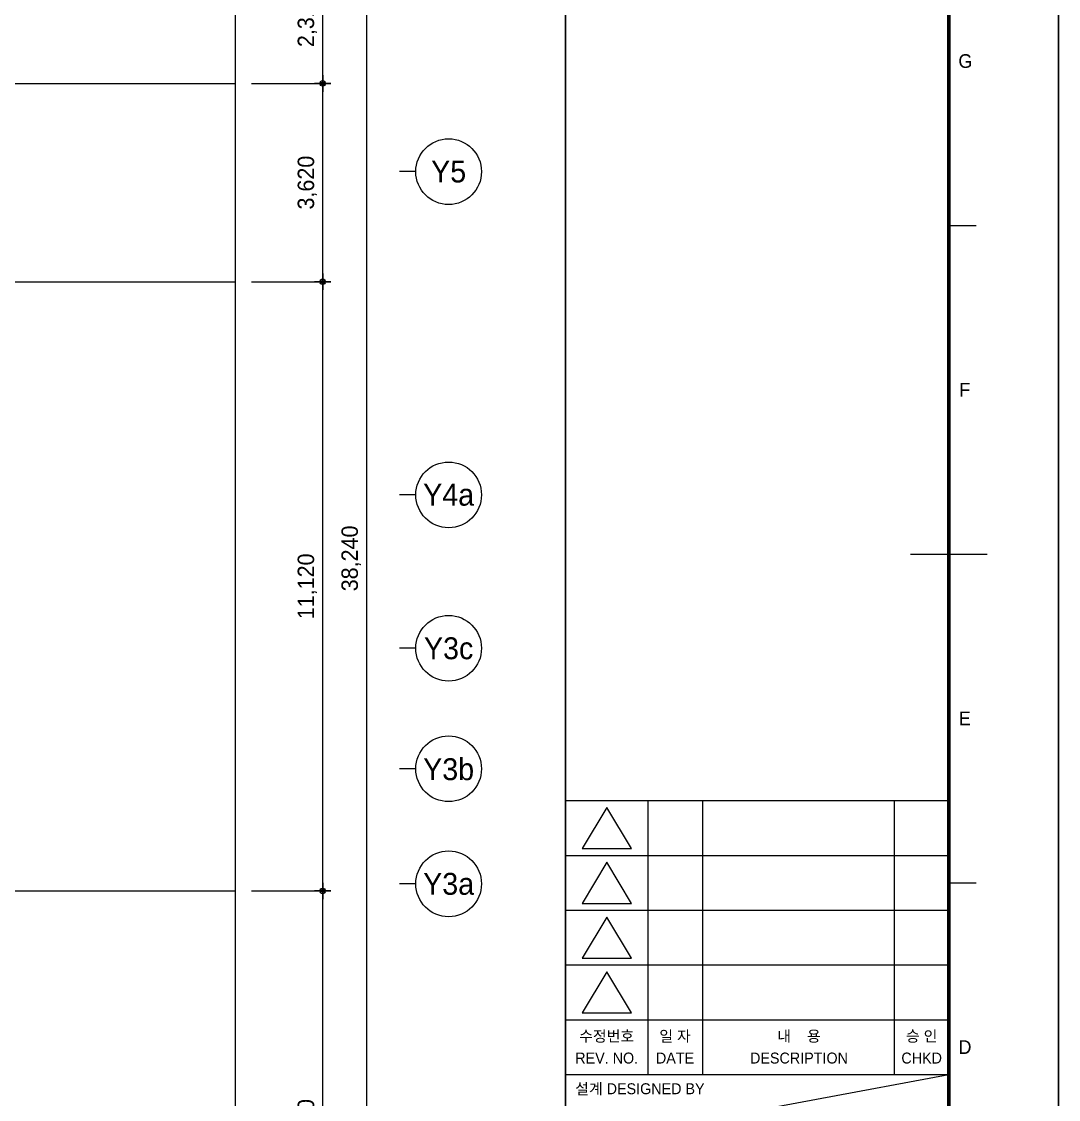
# Model space of a CAD drawing. Header units: millimetres. Extents: x 0 to 1390178, y 0 to 110113.
# Drawn here: x 737064 to 756000, y 19745 to 39421 of the extents above; entities that cross this region are included whole.
import ezdxf
from ezdxf.enums import TextEntityAlignment as Align
from ezdxf.xclip import XClip

# ---------------------------------------------------------------- set-up
doc = ezdxf.new("R2010")
doc.units = ezdxf.units.MM
doc.header["$LTSCALE"] = 100
doc.header["$XCLIPFRAME"] = 0
doc.linetypes.add('X - 단위세대 확장형$0$CEN', pattern=[62, 60, -1, 0, -1])
doc.linetypes.add('X - 평면도$0$CEN', pattern=[62, 60, -1, 0, -1])
doc.layers.get('DEFPOINTS').update_dxf_attribs({"color": 145})
for name, color, linetype in [('AA-XXXX-DIMS', 7, 'Continuous'), ('DIM', 7, 'Continuous'), ('SYM', 7, 'Continuous'), ('X - SHEET$0$AA-BORD-FORM', 7, 'Continuous'), ('X - SHEET$0$AA-BORD-TEXT', 3, 'Continuous'), ('X - 단위세대 확장형$0$AA-XXXX-CNTL', 1, 'X - 단위세대 확장형$0$CEN'), ('X - 평면도$0$AA-XXXX-CNTL', 1, 'X - 평면도$0$CEN')]:
    doc.layers.add(name, color=color, linetype=linetype)
doc.layers.add('X - SHEET$0$DEFPOINT', color=165, linetype='Continuous', plot=False)
doc.styles.add('HAUD01', font='Dotum.ttf')
doc.styles.get("Standard").update_dxf_attribs({"font": 'Dotum.ttf'})
doc.styles.add('X - SHEET$0$HAUD01', font='Dotum.ttf')
doc.dimstyles.new('HAUD-100', dxfattribs={"dimscale": 100, "dimtxt": 3, "dimasz": 1, "dimexe": 0, "dimexo": 3, "dimgap": 1, "dimtad": 1, "dimdec": 0, "dimdsep": 46, "dimlunit": 6, "dimtxsty": 'HAUD01', "dimblk": 'DIMDOT', "dimcen": 2.5, "dimdle": 1.5, "dimclrd": 7, "dimclre": 7, "dimclrt": 3, "dimadec": 0, "dimazin": 0, "dimtfac": 1, "dimtdec": 0, "dimtix": 1, "dimtmove": 2, "dimatfit": 3, "dimfxl": 1, "dimtvp": 1, "dimtolj": 1, "dimtzin": 0, "dimarcsym": 0})

# ---------------------------------------------------------------- blocks, each defined once
blk = doc.blocks.new('X - SHEET$0$HAUDsheetV')
at = {"layer": 'X - SHEET$0$AA-BORD-FORM', "color": 2}
for p, q in [((751, 577), (751, 17)), ((821, 357), (826, 357)), ((814, 297), (828, 297)), ((821, 237), (826, 237))]:
    blk.add_line(p, q, dxfattribs=at)
at = {"layer": 'X - SHEET$0$AA-BORD-FORM', "color": 3}
for p, q in [((751, 252), (821, 252)), ((766, 252), (766, 242)), ((776, 252), (776, 242)), ((811, 252), (811, 242)), ((751, 242), (821, 242)), ((766, 242), (766, 232)), ((776, 242), (776, 232)), ((811, 242), (811, 232)), ((751, 232), (821, 232)), ((766, 232), (766, 222)), ((776, 232), (776, 222)), ((811, 232), (811, 222)), ((751, 222), (821, 222)), ((766, 222), (766, 212)), ((776, 222), (776, 212)), ((811, 222), (811, 212)), ((751, 212), (821, 212)), ((766, 212), (766, 202)), ((776, 212), (776, 202)), ((811, 212), (811, 202)), ((751, 202), (821, 202))]:
    blk.add_line(p, q, dxfattribs=at)
at = {"layer": 'X - SHEET$0$AA-BORD-FORM', "color": 1}
blk.add_lwpolyline([(1, 0), (841, 0), (841, 594), (1, 594)], close=True, dxfattribs=at)
at = {"layer": 'X - SHEET$0$AA-BORD-FORM', "color": 2, "const_width": 0.682}
blk.add_lwpolyline([(21, 17), (21, 577), (821, 577), (821, 17)], close=True, dxfattribs=at)
at = {"layer": 'X - SHEET$0$AA-BORD-FORM', "color": 7}
for points in [[(763, 243.24), (758.5, 250.74), (754, 243.24)], [(763, 233.24), (758.5, 240.74), (754, 233.24)], [(763, 223.24), (758.5, 230.74), (754, 223.24)], [(763, 213.24), (758.5, 220.74), (754, 213.24)]]:
    blk.add_lwpolyline(points, close=True, dxfattribs=at)
at = {"layer": 'X - SHEET$0$AA-BORD-TEXT', "color": 7, "style": 'X - SHEET$0$HAUD01'}
for s, p in [('G', (824, 387)), ('F', (823.89, 327)), ('E', (823.89, 267)), ('D', (823.93, 207))]:
    blk.add_text(s, height=2.5, dxfattribs=at).set_placement(p, align=Align.MIDDLE_CENTER)
at = {"layer": 'X - SHEET$0$AA-BORD-TEXT', "color": 3, "style": 'X - SHEET$0$HAUD01'}
for s, p in [('수정번호', (758.5, 209)), ('일 자', (770.98, 209)), ('내    용', (793.62, 209)), ('승 인', (816.02, 209)), ('REV. NO.', (758.5, 205)), ('DATE', (770.98, 205)), ('DESCRIPTION', (793.62, 205)), ('CHKD', (816.02, 205))]:
    blk.add_text(s, height=2, rotation=360, dxfattribs=at).set_placement(p, align=Align.MIDDLE_CENTER)
blk.add_text('설계 DESIGNED BY', height=2, rotation=360, dxfattribs=at).set_placement((752.75, 198.4))
for tag, p in [('PJCode', (786, 567.94)), ('작성자', (786.11, 194.82)), ('검토자', (786.11, 181.82)), ('최종검토자', (786.11, 168.82)), ('승인자', (786.11, 155.82)), ('일자', (786.83, 144.02)), ('개정번호', (812, 65.92))]:
    blk.add_attdef(tag, text='', height=3, dxfattribs=at).set_placement(p, align=Align.MIDDLE_CENTER)
at = {"layer": 'X - SHEET$0$AA-BORD-TEXT', "color": 3, "lineweight": 30, "flags": 104}
blk.add_attdef('PJTitle', text='', height=4, dxfattribs=at).set_placement((787.25, 536.62), align=Align.MIDDLE_CENTER)
blk = doc.blocks.new('X - SHEET')
at = {"layer": 'X - SHEET$0$DEFPOINT'}
blk.add_line((75000, 18900), (82000, 20200), dxfattribs=at)
at = {"xscale": 100, "yscale": 100, "zscale": 100}
blk.add_blockref('X - SHEET$0$HAUDsheetV', (-100, 0), dxfattribs=at)
blk = doc.blocks.new('DIMDOT')
at = {"layer": 'AA-XXXX-DIMS'}
for p, q in [((-1.5, 0), (1.5, 0)), ((0, -1.5), (0, 1.5))]:
    blk.add_line(p, q, dxfattribs=at)
for radius in [0.5, 0.25]:
    blk.add_circle((0, 0), radius, dxfattribs=at)
blk = doc.blocks.new('*D329')
at = {"color": 7, "lineweight": -2, "transparency": 16777216}
for p, q in [((5874, 31431), (7974, 31431)), ((7974, 31331), (7974, -6709)), ((5874, -6809), (7974, -6809))]:
    blk.add_line(p, q, dxfattribs=at)
at = {"layer": 'DEFPOINTS', "color": 0, "transparency": 16777216}
for p in [(5574, 31431), (5574, -6809, 0), (7974, -6809)]:
    blk.add_point(p, dxfattribs=at)
at = {"color": 7, "lineweight": -2, "transparency": 16777216, "xscale": 100, "yscale": 100, "zscale": 100}
for p, rotation in [((7974, 31431), 90), ((7974, -6809), 270)]:
    blk.add_blockref('DIMDOT', p, dxfattribs=dict(at, rotation=rotation))
at = {"color": 3, "transparency": 16777216, "insert": (7695, 12311), "char_height": 300, "attachment_point": 5, "rotation": 90, "style": 'HAUD01'}
blk.add_mtext('\\A1;38,240', dxfattribs=at)
blk = doc.blocks.new('*D330')
at = {"color": 7, "lineweight": -2, "transparency": 16777216}
for p, q in [((5874, 23291), (7174, 23291)), ((7174, 21081), (7174, 23191)), ((5874, 20981), (7174, 20981))]:
    blk.add_line(p, q, dxfattribs=at)
at = {"layer": 'DEFPOINTS', "color": 0, "transparency": 16777216}
for p in [(5574, 23291), (7174, 23291), (5574, 20981)]:
    blk.add_point(p, dxfattribs=at)
at = {"color": 7, "lineweight": -2, "transparency": 16777216, "xscale": 100, "yscale": 100, "zscale": 100}
for p, rotation in [((7174, 23291), 90), ((7174, 20981), 270)]:
    blk.add_blockref('DIMDOT', p, dxfattribs=dict(at, rotation=rotation))
at = {"color": 3, "transparency": 16777216, "insert": (6895, 22136), "char_height": 300, "attachment_point": 5, "rotation": 90, "style": 'HAUD01'}
blk.add_mtext('\\A1;2,310', dxfattribs=at)
blk = doc.blocks.new('*D331')
at = {"color": 7, "lineweight": -2, "transparency": 16777216}
for p, q in [((5874, 6241), (7174, 6241)), ((7174, -2239), (7174, 6141)), ((5874, -2339), (7174, -2339))]:
    blk.add_line(p, q, dxfattribs=at)
at = {"layer": 'DEFPOINTS', "color": 0, "transparency": 16777216}
for p in [(5574, 6241), (7174, 6241), (5574, -2339)]:
    blk.add_point(p, dxfattribs=at)
at = {"color": 7, "lineweight": -2, "transparency": 16777216, "xscale": 100, "yscale": 100, "zscale": 100}
for p, rotation in [((7174, 6241), 90), ((7174, -2339), 270)]:
    blk.add_blockref('DIMDOT', p, dxfattribs=dict(at, rotation=rotation))
at = {"color": 3, "transparency": 16777216, "insert": (6895, 1951), "char_height": 300, "attachment_point": 5, "rotation": 90, "style": 'HAUD01'}
blk.add_mtext('\\A1;8,580', dxfattribs=at)
blk = doc.blocks.new('*D333')
at = {"color": 7, "lineweight": -2, "transparency": 16777216}
for p, q in [((5874, 20981), (7174, 20981)), ((7174, 17461), (7174, 20881)), ((5874, 17361), (7174, 17361))]:
    blk.add_line(p, q, dxfattribs=at)
at = {"layer": 'DEFPOINTS', "color": 0, "transparency": 16777216}
for p in [(5574, 20981), (7174, 20981), (5574, 17361)]:
    blk.add_point(p, dxfattribs=at)
at = {"color": 7, "lineweight": -2, "transparency": 16777216, "xscale": 100, "yscale": 100, "zscale": 100}
for p, rotation in [((7174, 20981), 90), ((7174, 17361), 270)]:
    blk.add_blockref('DIMDOT', p, dxfattribs=dict(at, rotation=rotation))
at = {"color": 3, "transparency": 16777216, "insert": (6895, 19171), "char_height": 300, "attachment_point": 5, "rotation": 90, "style": 'HAUD01'}
blk.add_mtext('\\A1;3,620', dxfattribs=at)
blk = doc.blocks.new('*D334')
at = {"color": 7, "lineweight": -2, "transparency": 16777216}
for p, q in [((5874, 17361), (7174, 17361)), ((7174, 6341), (7174, 17261)), ((5874, 6241), (7174, 6241))]:
    blk.add_line(p, q, dxfattribs=at)
at = {"layer": 'DEFPOINTS', "color": 0, "transparency": 16777216}
for p in [(5574, 17361), (7174, 17361), (5574, 6241, 0)]:
    blk.add_point(p, dxfattribs=at)
at = {"color": 7, "lineweight": -2, "transparency": 16777216, "xscale": 100, "yscale": 100, "zscale": 100}
for p, rotation in [((7174, 17361), 90), ((7174, 6241), 270)]:
    blk.add_blockref('DIMDOT', p, dxfattribs=dict(at, rotation=rotation))
at = {"color": 3, "transparency": 16777216, "insert": (6895, 11801), "char_height": 300, "attachment_point": 5, "rotation": 90, "style": 'HAUD01'}
blk.add_mtext('\\A1;11,120', dxfattribs=at)
blk = doc.blocks.new('X - 단위세대 확장형', base_point=(-475, -287))
at = {"layer": 'DEFPOINTS'}
blk.add_lwpolyline([(88214, 68690), (27286, 68690), (27286, 22495), (88214, 22495)], close=True, dxfattribs=at)
at = {"layer": 'X - 단위세대 확장형$0$AA-XXXX-CNTL'}
for p, q in [((79045, 54183), (88214, 54183)), ((79045, 50563), (88214, 50563)), ((78722, 39443), (88214, 39443))]:
    blk.add_line(p, q, dxfattribs=at)
blk = doc.blocks.new('X - 평면도$0$A$C9949ff83')
at = {"layer": 'DEFPOINTS'}
for points in [[(0, 59400), (84000, 59400), (84000, 0), (0, 0)], [(2000, 1700), (75000, 1700), (75000, 57700), (2000, 57700)]]:
    blk.add_lwpolyline(points, close=True, dxfattribs=at)
blk = doc.blocks.new('X - 평면도', base_point=(-475.4, -286.7))
at = {"layer": 'DEFPOINTS'}
blk.add_lwpolyline([(1035286.2, 68689.6), (1096213.6, 68689.6), (1096213.6, 22495.2), (1035286.2, 22495.2)], close=True, dxfattribs=at)
at = {"layer": 'X - 평면도$0$AA-XXXX-CNTL'}
for p, q in [((1078582, 54183.1), (1096213.6, 54183.1)), ((1078582, 50563.1), (1096213.6, 50563.1)), ((1078028.6, 39443.1), (1096213.6, 39443.1))]:
    blk.add_line(p, q, dxfattribs=at)
blk.add_blockref('X - 평면도$0$A$C9949ff83', (1027249.9, 15892.4))
blk = doc.blocks.new('고층부 치수')
at = {"layer": 'DIM'}
for p, q in [((8874.4, 19370.9), (8574.4, 19370.9)), ((8874.4, 13470.9), (8574.4, 13470.9)), ((8874.4, 10670.9), (8574.4, 10670.9)), ((8874.4, 8470.9), (8574.4, 8470.9)), ((8874.4, 6370.9), (8574.4, 6370.9))]:
    blk.add_line(p, q, dxfattribs=at)
for centre in [(9474.4, 19370.9), (9474.4, 13470.9), (9474.4, 10670.9), (9474.4, 8470.9), (9474.4, 6370.9)]:
    blk.add_circle(centre, 600, dxfattribs=at)
at = {"layer": 'DIM', "style": 'HAUD01'}
for s, p in [('Y5', (9474.4, 19370.9)), ('Y4a', (9474.4, 13470.9)), ('Y3c', (9474.4, 10670.9)), ('Y3b', (9474.4, 8470.9)), ('Y3a', (9474.4, 6370.9))]:
    blk.add_text(s, height=400, dxfattribs=at).set_placement(p, align=Align.MIDDLE)
for base, p1, p2, angle, picture, middle in [((7974.4, -6809.1, 0), (5574.4, 31430.9, 0), (5574.4, -6809.1), 90, '*D329', (7695.3, 12310.9, 0)), ((7174.4, 23290.9, 0), (5574.4, 20980.9, 0), (5574.4, 23290.9, 0), 270, '*D330', (6895.3, 22135.9, 0)), ((7174.4, 20980.9, 0), (5574.4, 17360.9, 0), (5574.4, 20980.9, 0), 270, '*D333', (6895.3, 19170.9, 0)), ((7174.4, 17360.9, 0), (5574.4, 6240.9, 0), (5574.4, 17360.9, 0), 270, '*D334', (6895.3, 11800.9, 0)), ((7174.4, 6240.9, 0), (5574.4, -2339.1, 0), (5574.4, 6240.9, 0), 270, '*D331', (6895.3, 1950.9, 0))]:
    dim = blk.add_linear_dim(base=base, p1=p1, p2=p2, angle=angle, dimstyle='HAUD-100')
    dim.commit()
    dim.dimension.update_dxf_attribs({"geometry": picture, "text_midpoint": middle})

msp = doc.modelspace()

# ---------------------------------------------------------------- block references
at = {"layer": 'SYM'}
ref = msp.add_blockref('X - 단위세대 확장형', (652274.7, -16179.1), dxfattribs=at)
XClip(ref).set_block_clipping_path([(27286.2339647645, 22495.2025850526), (88213.6007378809, 68689.6277392105)])

# ---------------------------------------------------------------- next in the draw order: block references
msp.add_blockref('X - SHEET', (672000, 0))

# ---------------------------------------------------------------- next in the draw order: block references
ref = msp.add_blockref('X - 평면도', (-355725.3, -16179.1))
XClip(ref).set_block_clipping_path([(1027249.9161542748, 15892.4151621381), (1111249.9161542747, 75292.4151621381)])

# ---------------------------------------------------------------- next in the draw order: block references
for name, p in [('X - SHEET', (756000, 0)), ('고층부 치수', (735389.3, 17309.8))]:
    msp.add_blockref(name, p)

doc.saveas('drawing.dxf')
